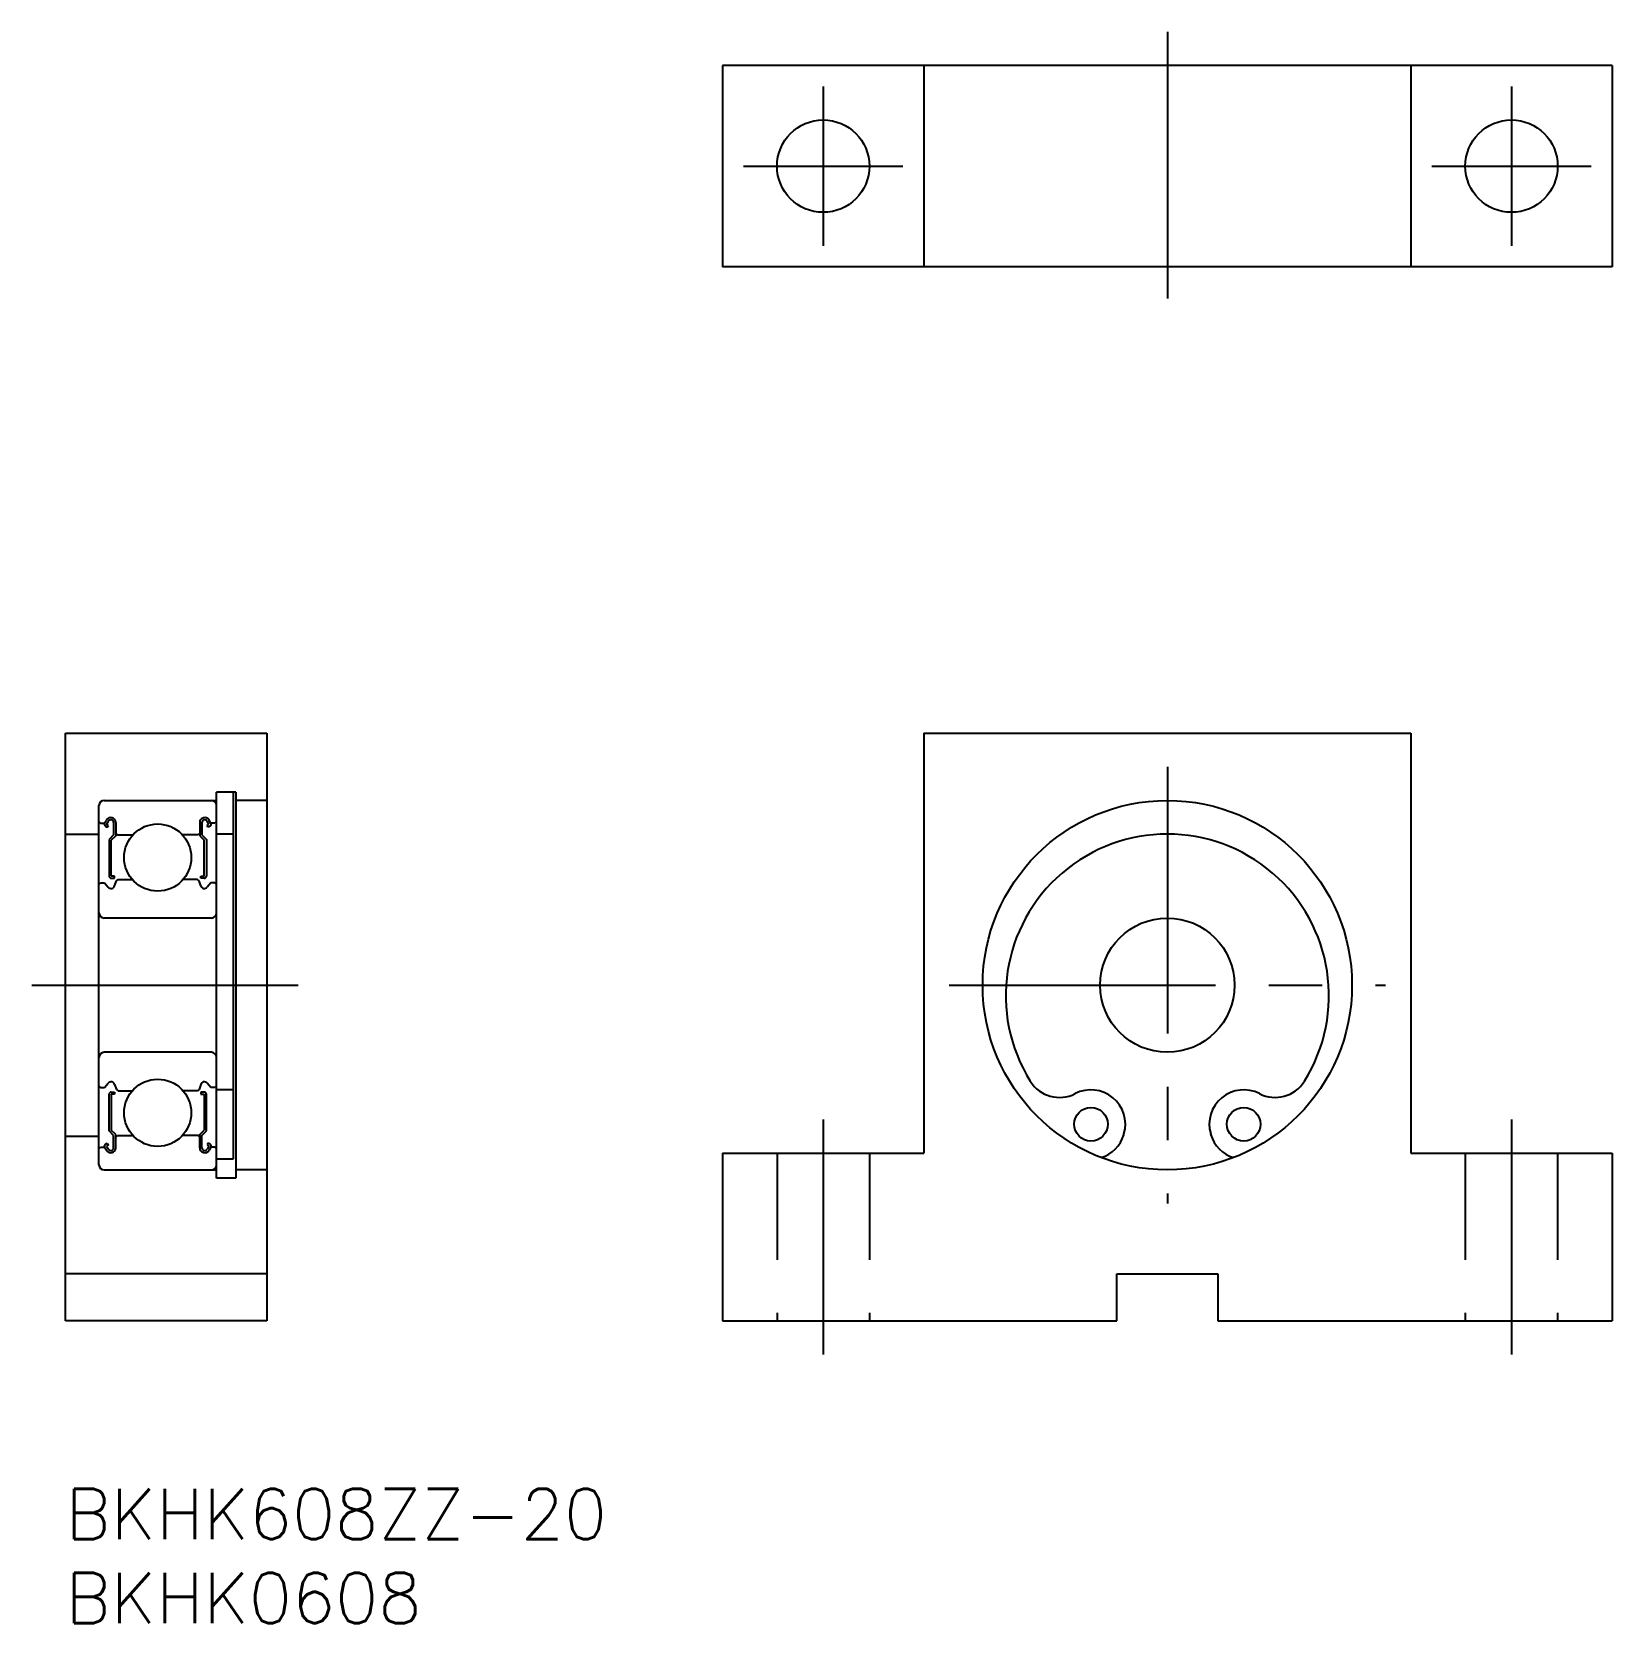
# Model space of a CAD drawing. Extents: x -2 to 92.1, y -8 to 86.8.
import ezdxf

# ---------------------------------------------------------------- set-up
doc = ezdxf.new("R2010")
doc.units = 0
doc.header["$LTSCALE"] = 0.5
doc.linetypes.add('CENTER', pattern=[50.8, 31.75, -6.35, 6.35, -6.35])
doc.linetypes.add('DASHED', pattern=[19.05, 12.7, -6.35])
for name, color, linetype in [('MSM_CENTER', 1, 'CENTER'), ('MSM_CONTINUOUS', 7, 'CONTINUOUS'), ('MSM_DASHED', 4, 'DASHED'), ('MSM_PART_NUMBER', 7, 'CONTINUOUS')]:
    doc.layers.add(name, color=color, linetype=linetype)
doc.styles.get("Standard").update_dxf_attribs({"font": 'txt.shx', "height": 3, "bigfont": 'bigfont.shx'})

# ---------------------------------------------------------------- blocks, each defined once
blk = doc.blocks.new('*U4')
at = {"layer": 'MSM_PART_NUMBER'}
blk.add_text('BKHK608ZZ-20', height=3, dxfattribs=at).set_placement((0, -3))
blk = doc.blocks.new('*U5')
at = {"layer": 'MSM_PART_NUMBER'}
blk.add_text('BKHK0608', height=3, dxfattribs=at).set_placement((0, -8))

msp = doc.modelspace()

# ---------------------------------------------------------------- linework, layer by layer
at = {"layer": 'MSM_CENTER'}
for p, q in [((65.644, 86.782), (65.644, 70.782)), ((45.144, 83.532), (45.144, 74.032)), ((86.144, 83.532), (86.144, 74.032)), ((40.394, 78.782), (49.894, 78.782)), ((81.394, 78.782), (90.894, 78.782)), ((65.644, 43), (65.644, 17)), ((-2, 30), (14, 30)), ((52.644, 30), (78.644, 30)), ((45.144, 22), (45.144, 8)), ((86.144, 22), (86.144, 8))]:
    msp.add_line(p, q, dxfattribs=at)
at = {"layer": 'MSM_CONTINUOUS'}
for p, q in [((92.144, 84.782), (39.144, 84.782)), ((39.144, 84.782), (39.144, 72.782)), ((51.144, 84.782), (51.144, 72.782)), ((80.144, 84.782), (80.144, 72.782)), ((92.144, 84.782), (92.144, 72.782)), ((92.144, 72.782), (39.144, 72.782)), ((0, 10), (0, 45)), ((0, 45), (12, 45)), ((12, 45), (12, 10)), ((51.144, 45), (80.144, 45)), ((51.144, 45), (51.144, 20)), ((80.144, 45), (80.144, 20)), ((2.3, 41), (9, 41)), ((9, 18.5), (9, 41.5)), ((10.15, 41.5), (9, 41.5)), ((10, 41.5), (10, 19.644)), ((10.15, 41.5), (10.15, 18.5)), ((12, 41), (10.15, 41)), ((2, 19.3), (2, 40.7)), ((2.333, 39.65), (2.442, 39.834)), ((8.667, 39.65), (8.558, 39.834)), ((0, 39), (2, 39)), ((2, 39.75), (2.1, 39.65)), ((2.1, 39.65), (2.333, 39.65)), ((2.382, 39.468), (2.498, 39.401)), ((2.449, 39.583), (2.558, 39.767)), ((2.564, 39.517), (2.449, 39.583)), ((2.498, 39.401), (2.564, 39.517)), ((2.867, 38.95), (2.6, 38.683)), ((3, 38.895), (2.733, 38.628)), ((2.867, 39.684), (2.867, 38.95)), ((3, 39.684), (3, 38.895)), ((3, 39.05), (3.1, 38.95)), ((3.1, 38.95), (4.024, 38.95)), ((7.9, 38.95), (6.976, 38.95)), ((8, 39.05), (7.9, 38.95)), ((8, 39.684), (8, 38.895)), ((8, 38.895), (8.267, 38.628)), ((8.133, 39.684), (8.133, 38.95)), ((8.133, 38.95), (8.4, 38.683)), ((8.436, 39.517), (8.551, 39.583)), ((8.502, 39.401), (8.436, 39.517)), ((8.551, 39.583), (8.442, 39.767)), ((8.618, 39.468), (8.502, 39.401)), ((8.9, 39.65), (8.667, 39.65)), ((9, 39.75), (8.9, 39.65)), ((10, 39), (9, 39)), ((2.6, 38.683), (2.6, 36.498)), ((2.733, 36.498), (2.733, 38.628)), ((8.267, 36.498), (8.267, 38.628)), ((8.4, 38.683), (8.4, 36.498)), ((2, 36), (2.1, 36.1)), ((2.1, 36.1), (2.333, 36.1)), ((2.333, 36.1), (2.548, 35.838)), ((2.933, 36.498), (2.733, 36.498)), ((2.733, 36.365), (2.933, 36.365)), ((2.933, 36.365), (2.933, 36.498)), ((2.933, 35.917), (3.039, 36.206)), ((3.039, 36.206), (3.139, 36.3)), ((3.139, 36.3), (3.98, 36.3)), ((7.861, 36.3), (7.02, 36.3)), ((7.961, 36.206), (7.861, 36.3)), ((8.067, 35.917), (7.961, 36.206)), ((8.067, 36.365), (8.067, 36.498)), ((8.067, 36.498), (8.267, 36.498)), ((8.267, 36.365), (8.067, 36.365)), ((8.667, 36.1), (8.452, 35.838)), ((8.9, 36.1), (8.667, 36.1)), ((9, 36), (8.9, 36.1)), ((8.7, 34), (2.3, 34)), ((0, 27.5), (0, 27.5)), ((8.7, 26), (2.3, 26)), ((2, 24), (2.1, 23.9)), ((2.1, 23.9), (2.333, 23.9)), ((2.333, 23.9), (2.548, 24.162)), ((2.933, 24.083), (3.039, 23.794)), ((3.039, 23.794), (3.139, 23.7)), ((3.139, 23.7), (3.98, 23.7)), ((7.861, 23.7), (7.02, 23.7)), ((7.961, 23.794), (7.861, 23.7)), ((8.067, 24.083), (7.961, 23.794)), ((8.667, 23.9), (8.452, 24.162)), ((8.9, 23.9), (8.667, 23.9)), ((9, 24), (8.9, 23.9)), ((10, 23.767), (9, 23.767)), ((2.6, 21.317), (2.6, 23.502)), ((2.733, 23.635), (2.933, 23.635)), ((2.733, 23.502), (2.733, 21.372)), ((2.933, 23.502), (2.733, 23.502)), ((2.933, 23.635), (2.933, 23.502)), ((8.067, 23.635), (8.067, 23.502)), ((8.267, 23.635), (8.067, 23.635)), ((8.067, 23.502), (8.267, 23.502)), ((8.267, 23.502), (8.267, 21.372)), ((8.4, 21.317), (8.4, 23.502)), ((0, 21), (2, 21)), ((2.867, 21.05), (2.6, 21.317)), ((3, 21.105), (2.733, 21.372)), ((2.867, 20.316), (2.867, 21.05)), ((3, 20.316), (3, 21.105)), ((3, 20.95), (3.1, 21.05)), ((3.1, 21.05), (4.024, 21.05)), ((7.9, 21.05), (6.976, 21.05)), ((8, 20.95), (7.9, 21.05)), ((8, 21.105), (8.267, 21.372)), ((8, 20.316), (8, 21.105)), ((8.133, 21.05), (8.4, 21.317)), ((8.133, 20.316), (8.133, 21.05)), ((63.044, 21.084), (63.062, 21.144)), ((68.225, 21.144), (68.243, 21.084)), ((2, 20.25), (2.1, 20.35)), ((2.1, 20.35), (2.333, 20.35)), ((2.333, 20.35), (2.442, 20.166)), ((2.382, 20.532), (2.498, 20.599)), ((2.564, 20.483), (2.449, 20.417)), ((2.449, 20.417), (2.558, 20.233)), ((2.498, 20.599), (2.564, 20.483)), ((8.502, 20.599), (8.436, 20.483)), ((8.436, 20.483), (8.551, 20.417)), ((8.551, 20.417), (8.442, 20.233)), ((8.618, 20.532), (8.502, 20.599)), ((8.667, 20.35), (8.558, 20.166)), ((8.9, 20.35), (8.667, 20.35)), ((9, 20.25), (8.9, 20.35)), ((39.144, 20), (51.144, 20)), ((39.144, 20), (39.144, 10)), ((80.144, 20), (92.144, 20)), ((92.144, 20), (92.144, 10)), ((2.3, 19), (9, 19)), ((10, 19.644), (9, 19.644)), ((12, 19), (10.15, 19)), ((10.15, 18.5), (9, 18.5)), ((12, 12.8), (0, 12.8)), ((62.644, 12.8), (68.644, 12.8)), ((62.644, 10), (62.644, 12.8)), ((68.644, 12.8), (68.644, 10)), ((12, 10), (0, 10)), ((39.144, 10), (62.644, 10)), ((68.644, 10), (92.144, 10))]:
    msp.add_line(p, q, dxfattribs=at)
for centre, radius in [((45.144, 78.782), 2.75), ((86.144, 78.782), 2.75), ((65.644, 30), 11), ((5.5, 37.6), 2), ((65.644, 30), 4), ((5.5, 22.4), 2), ((61.094, 21.717), 1), ((70.194, 21.717), 1)]:
    msp.add_circle(centre, radius, dxfattribs=at)
for centre, radius, start, end in [((2.3, 40.7), 0.3, 90, 180), ((8.7, 40.7), 0.3, 0, 90), ((2.701, 39.684), 0.299, 0, 150.00017), ((2.701, 39.684), 0.166, 0, 150.00436), ((8.299, 39.684), 0.299, 29.99983, 180), ((8.299, 39.684), 0.166, 29.99564, 180), ((2.449, 39.583), 0.133, 149.9969, 240.00125), ((8.551, 39.583), 0.133, 299.99875, 30.0031), ((65.644, 29.375), 9.625, 328.02231, 211.97769), ((2.733, 36.498), 0.133, 180.00005, 270.00003), ((8.267, 36.498), 0.133, 269.99997, 359.99995), ((2.719, 35.981), 0.224, 220.00096, 343.1517), ((8.281, 35.981), 0.224, 196.8483, 319.99904), ((2.3, 34.3), 0.3, 180, 270), ((8.7, 34.3), 0.3, 270, 0), ((2.3, 25.7), 0.3, 90, 180), ((8.7, 25.7), 0.3, 0, 90), ((2.719, 24.019), 0.224, 16.8483, 139.99904), ((8.281, 24.019), 0.224, 40.00096, 163.1517), ((59.218, 25.363), 2.05, 211.97769, 297.22239), ((61.094, 21.717), 2.05, 343.74665, 117.22239), ((70.194, 21.717), 2.05, 62.77761, 196.25335), ((72.069, 25.363), 2.05, 242.77761, 328.02231), ((2.733, 23.502), 0.133, 89.99997, 179.99995), ((8.267, 23.502), 0.133, 0.00005, 90.00003), ((61.124, 21.644), 2, 286.84888, 343.74665), ((70.163, 21.644), 2, 196.25335, 253.15112), ((2.449, 20.417), 0.133, 119.99875, 210.0031), ((2.701, 20.316), 0.299, 209.99983, 0), ((2.701, 20.316), 0.166, 209.99564, 0), ((8.299, 20.316), 0.299, 180, 330.00017), ((8.299, 20.316), 0.166, 180, 330.00436), ((8.551, 20.417), 0.133, 329.9969, 60.00125), ((2.3, 19.3), 0.3, 180, 270), ((8.7, 19.3), 0.3, 270, 0)]:
    msp.add_arc(centre, radius, start, end, dxfattribs=at)
at = {"layer": 'MSM_DASHED'}
for p, q in [((42.394, 20), (42.394, 10)), ((47.894, 20), (47.894, 10)), ((83.394, 20), (83.394, 10)), ((88.894, 20), (88.894, 10))]:
    msp.add_line(p, q, dxfattribs=at)

# ---------------------------------------------------------------- block references
at = {"layer": 'MSM_CONTINUOUS'}
for name in ['*U4', '*U5']:
    msp.add_blockref(name, (0, 0), dxfattribs=at)

doc.saveas('drawing.dxf')
